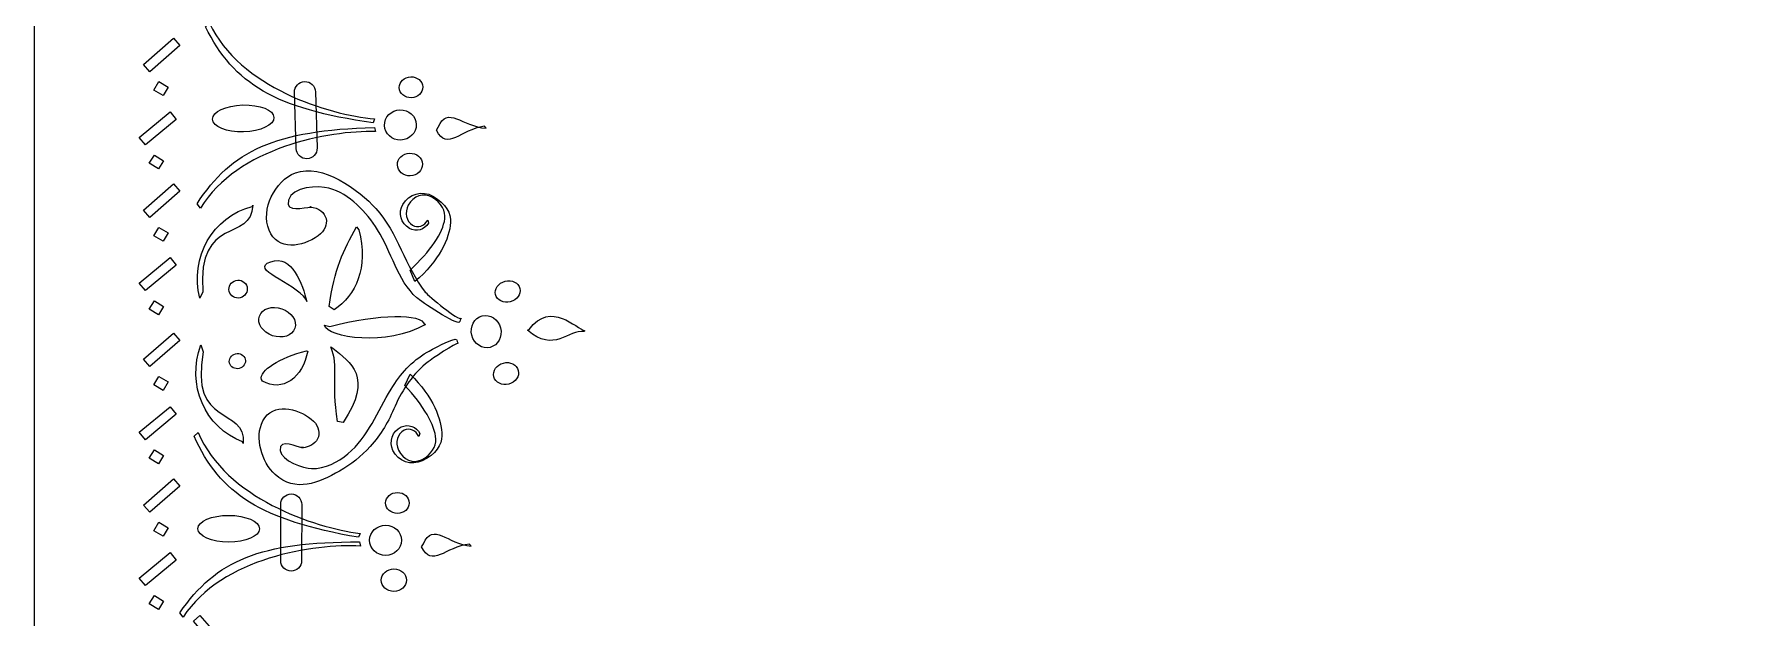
# Model space of a CAD drawing. Header units: centimetres. Extents: x -11.3 to 11.3, y -11.3 to 11.3.
# Drawn here: x -11.27 to -0.06, y -3.88 to -0.05 of the extents above; entities that cross this region are included whole.
import ezdxf

# ---------------------------------------------------------------- set-up
doc = ezdxf.new("R2010")
doc.units = ezdxf.units.CM
doc.header["$MEASUREMENT"] = 0
doc.layers.add('Camada 1', color=7, linetype='Continuous')

msp = doc.modelspace()

# ---------------------------------------------------------------- linework, layer by layer
at = {"layer": 'Camada 1'}
for points, knots in [([(11.26657, -11.26657), (11.26657, -11.26657), (-11.26657, -11.26657), (-11.26657, -11.26657), (-11.26657, -11.26657), (-11.26657, -11.26657), (-11.26657, 11.26657), (-11.26657, 11.26657), (-11.26657, 11.26657), (-11.26657, 11.26657), (11.26657, 11.26657), (11.26657, 11.26657), (11.26657, 11.26657), (11.26657, 11.26657), (11.26657, -11.26657), (11.26657, -11.26657)], [0, 0, 0, 0, 0.2, 0.2, 0.2, 0.2, 0.4, 0.4, 0.4, 0.4, 0.6, 0.6, 0.6, 0.6, 1, 1, 1, 1]), ([(-10.1418, -0.00108), (-9.95686, -0.37787), (-9.68688, -0.539), (-9.0424, -0.6315), (-9.0424, -0.6315), (-9.0424, -0.6315), (-9.03306, -0.60504), (-9.03306, -0.60504), (-9.03306, -0.60504), (-9.33506, -0.57837), (-9.921, -0.39978), (-10.11616, 0.023), (-10.11616, 0.023), (-10.11616, 0.023), (-10.1418, -0.00108), (-10.1418, -0.00108)], [0, 0, 0, 0, 0.2, 0.2, 0.2, 0.2, 0.4, 0.4, 0.4, 0.4, 0.6, 0.6, 0.6, 0.6, 1, 1, 1, 1]), ([(-10.50838, -0.29559), (-10.50838, -0.29559), (-10.31082, -0.12377), (-10.31082, -0.12377), (-10.31082, -0.12377), (-10.31082, -0.12377), (-10.35262, -0.0758), (-10.35262, -0.0758), (-10.35262, -0.0758), (-10.35262, -0.0758), (-10.55016, -0.24749), (-10.55016, -0.24749), (-10.55016, -0.24749), (-10.55016, -0.24749), (-10.50838, -0.29559), (-10.50838, -0.29559)], [0, 0, 0, 0, 0.2, 0.2, 0.2, 0.2, 0.4, 0.4, 0.4, 0.4, 0.6, 0.6, 0.6, 0.6, 1, 1, 1, 1]), ([(-8.71744, -0.39584), (-8.7186, -0.35787), (-8.75398, -0.32813), (-8.79655, -0.32935), (-8.79655, -0.32935), (-8.83907, -0.33062), (-8.87259, -0.36234), (-8.87151, -0.40036), (-8.87151, -0.40036), (-8.8704, -0.43841), (-8.83502, -0.46817), (-8.79248, -0.4669), (-8.79248, -0.4669), (-8.74996, -0.46567), (-8.71633, -0.43384), (-8.71744, -0.39584)], [0, 0, 0, 0, 0.2, 0.2, 0.2, 0.2, 0.4, 0.4, 0.4, 0.4, 0.6, 0.6, 0.6, 0.6, 1, 1, 1, 1]), ([(-10.41979, -0.45172), (-10.41979, -0.45172), (-10.38762, -0.39679), (-10.38762, -0.39679), (-10.38762, -0.39679), (-10.38762, -0.39679), (-10.44861, -0.36102), (-10.44861, -0.36102), (-10.44861, -0.36102), (-10.44861, -0.36102), (-10.48078, -0.41595), (-10.48078, -0.41595), (-10.48078, -0.41595), (-10.48078, -0.41595), (-10.41979, -0.45172), (-10.41979, -0.45172)], [0, 0, 0, 0, 0.2, 0.2, 0.2, 0.2, 0.4, 0.4, 0.4, 0.4, 0.6, 0.6, 0.6, 0.6, 1, 1, 1, 1]), ([(-9.47724, -0.86691), (-9.43927, -0.86585), (-9.4094, -0.83418), (-9.41051, -0.79616), (-9.41051, -0.79616), (-9.41051, -0.79616), (-9.42133, -0.42757), (-9.42133, -0.42757), (-9.42133, -0.42757), (-9.42244, -0.38958), (-9.45422, -0.35968), (-9.49213, -0.36087), (-9.49213, -0.36087), (-9.49213, -0.36087), (-9.49213, -0.36087), (-9.49213, -0.36087), (-9.49213, -0.36087), (-9.53012, -0.36193), (-9.55994, -0.3936), (-9.55883, -0.43162), (-9.55883, -0.43162), (-9.55883, -0.43162), (-9.54809, -0.80021), (-9.54809, -0.80021), (-9.54809, -0.80021), (-9.54691, -0.83817), (-9.51521, -0.86805), (-9.47724, -0.86691), (-9.47724, -0.86691), (-9.47724, -0.86691), (-9.47724, -0.86691), (-9.47724, -0.86691)], [0, 0, 0, 0, 0.11111111, 0.11111111, 0.11111111, 0.11111111, 0.22222222, 0.22222222, 0.22222222, 0.22222222, 0.33333333, 0.33333333, 0.33333333, 0.33333333, 0.44444444, 0.44444444, 0.44444444, 0.44444444, 0.55555556, 0.55555556, 0.55555556, 0.55555556, 0.66666667, 0.66666667, 0.66666667, 0.66666667, 0.77777778, 0.77777778, 0.77777778, 0.77777778, 1, 1, 1, 1]), ([(-10.53616, -0.77555), (-10.53616, -0.77555), (-10.33468, -0.60852), (-10.33468, -0.60852), (-10.33468, -0.60852), (-10.33468, -0.60852), (-10.37537, -0.55947), (-10.37537, -0.55947), (-10.37537, -0.55947), (-10.37537, -0.55947), (-10.5768, -0.72653), (-10.5768, -0.72653), (-10.5768, -0.72653), (-10.5768, -0.72653), (-10.53616, -0.77555), (-10.53616, -0.77555)], [0, 0, 0, 0, 0.2, 0.2, 0.2, 0.2, 0.4, 0.4, 0.4, 0.4, 0.6, 0.6, 0.6, 0.6, 1, 1, 1, 1]), ([(-9.69349, -0.59619), (-9.69492, -0.54751), (-9.78639, -0.51073), (-9.89785, -0.51412), (-9.89785, -0.51412), (-10.00921, -0.51732), (-10.09843, -0.55939), (-10.09695, -0.60797), (-10.09695, -0.60797), (-10.09549, -0.6566), (-10.00408, -0.69338), (-9.89264, -0.6901), (-9.89264, -0.6901), (-9.78125, -0.68683), (-9.69206, -0.64471), (-9.69349, -0.59619)], [0, 0, 0, 0, 0.2, 0.2, 0.2, 0.2, 0.4, 0.4, 0.4, 0.4, 0.6, 0.6, 0.6, 0.6, 1, 1, 1, 1]), ([(-8.75975, -0.64209), (-8.76142, -0.58743), (-8.80952, -0.54449), (-8.86725, -0.54618), (-8.86725, -0.54618), (-8.92496, -0.54787), (-8.97041, -0.59359), (-8.96882, -0.64823), (-8.96882, -0.64823), (-8.96723, -0.70287), (-8.91916, -0.74591), (-8.8614, -0.74425), (-8.8614, -0.74425), (-8.80369, -0.74258), (-8.75813, -0.69683), (-8.75975, -0.64209)], [0, 0, 0, 0, 0.2, 0.2, 0.2, 0.2, 0.4, 0.4, 0.4, 0.4, 0.6, 0.6, 0.6, 0.6, 1, 1, 1, 1]), ([(-8.62653, -0.67982), (-8.55631, -0.82092), (-8.47249, -0.6753), (-8.31342, -0.6541), (-8.31342, -0.6541), (-8.31342, -0.6541), (-8.30207, -0.66717), (-8.30207, -0.66717), (-8.30207, -0.66717), (-8.46206, -0.65542), (-8.55432, -0.51498), (-8.61608, -0.65992), (-8.61608, -0.65992), (-8.61608, -0.65992), (-8.62653, -0.67982), (-8.62653, -0.67982)], [0, 0, 0, 0, 0.2, 0.2, 0.2, 0.2, 0.4, 0.4, 0.4, 0.4, 0.6, 0.6, 0.6, 0.6, 1, 1, 1, 1]), ([(-10.17521, -1.19033), (-9.9337, -0.79224), (-9.33129, -0.68095), (-9.02819, -0.68857), (-9.02819, -0.68857), (-9.02819, -0.68857), (-9.03451, -0.66124), (-9.03451, -0.66124), (-9.03451, -0.66124), (-9.68523, -0.6804), (-9.97164, -0.80986), (-10.19809, -1.16342), (-10.19809, -1.16342), (-10.19809, -1.16342), (-10.17521, -1.19033), (-10.17521, -1.19033)], [0, 0, 0, 0, 0.2, 0.2, 0.2, 0.2, 0.4, 0.4, 0.4, 0.4, 0.6, 0.6, 0.6, 0.6, 1, 1, 1, 1]), ([(-10.4512, -0.93379), (-10.4512, -0.93379), (-10.41778, -0.87952), (-10.41778, -0.87952), (-10.41778, -0.87952), (-10.41778, -0.87952), (-10.478, -0.84235), (-10.478, -0.84235), (-10.478, -0.84235), (-10.478, -0.84235), (-10.51139, -0.89656), (-10.51139, -0.89656), (-10.51139, -0.89656), (-10.51139, -0.89656), (-10.4512, -0.93379), (-10.4512, -0.93379)], [0, 0, 0, 0, 0.2, 0.2, 0.2, 0.2, 0.4, 0.4, 0.4, 0.4, 0.6, 0.6, 0.6, 0.6, 1, 1, 1, 1]), ([(-8.46619, -1.9123), (-8.47667, -1.93741), (-8.68217, -1.76556), (-8.70106, -1.74141), (-8.70106, -1.74141), (-8.8346, -1.57123), (-8.88016, -1.35393), (-9.02425, -1.1938), (-9.02425, -1.1938), (-9.13358, -1.07236), (-9.38025, -0.89344), (-9.55231, -0.95927), (-9.55231, -0.95927), (-9.68995, -1.01195), (-9.77975, -1.19914), (-9.72561, -1.335), (-9.72561, -1.335), (-9.67015, -1.47401), (-9.5073, -1.44655), (-9.40422, -1.37294), (-9.40422, -1.37294), (-9.31603, -1.31), (-9.33553, -1.1966), (-9.45822, -1.18239), (-9.45822, -1.18239), (-9.45534, -1.1826), (-9.44086, -1.1848), (-9.45282, -1.18453), (-9.45282, -1.18453), (-9.4938, -1.18363), (-9.62094, -1.22692), (-9.59834, -1.1387), (-9.59834, -1.1387), (-9.575, -1.04752), (-9.40096, -1.04207), (-9.33254, -1.05993), (-9.33254, -1.05993), (-9.19456, -1.0962), (-9.0878, -1.21762), (-9.01427, -1.33306), (-9.01427, -1.33306), (-8.92103, -1.47935), (-8.88663, -1.65956), (-8.75612, -1.77989), (-8.75612, -1.77989), (-8.73805, -1.79648), (-8.4886, -1.9661), (-8.4768, -1.93769), (-8.4768, -1.93769), (-8.4768, -1.93768), (-8.46624, -1.91241), (-8.46619, -1.9123)], [0, 0, 0, 0, 0.07142857, 0.07142857, 0.07142857, 0.07142857, 0.14285714, 0.14285714, 0.14285714, 0.14285714, 0.21428571, 0.21428571, 0.21428571, 0.21428571, 0.28571429, 0.28571429, 0.28571429, 0.28571429, 0.35714286, 0.35714286, 0.35714286, 0.35714286, 0.42857143, 0.42857143, 0.42857143, 0.42857143, 0.5, 0.5, 0.5, 0.5, 0.57142857, 0.57142857, 0.57142857, 0.57142857, 0.64285714, 0.64285714, 0.64285714, 0.64285714, 0.71428571, 0.71428571, 0.71428571, 0.71428571, 0.78571429, 0.78571429, 0.78571429, 0.78571429, 0.85714286, 0.85714286, 0.85714286, 0.85714286, 1, 1, 1, 1]), ([(-8.71908, -0.90247), (-8.72032, -0.86146), (-8.75821, -0.82926), (-8.80383, -0.83066), (-8.80383, -0.83066), (-8.84939, -0.83198), (-8.8854, -0.86633), (-8.88413, -0.90736), (-8.88413, -0.90736), (-8.88299, -0.94832), (-8.84502, -0.98052), (-8.79944, -0.97917), (-8.79944, -0.97917), (-8.75387, -0.97785), (-8.71791, -0.94345), (-8.71908, -0.90247)], [0, 0, 0, 0, 0.2, 0.2, 0.2, 0.2, 0.4, 0.4, 0.4, 0.4, 0.6, 0.6, 0.6, 0.6, 1, 1, 1, 1]), ([(-10.50838, -1.25185), (-10.50838, -1.25185), (-10.31082, -1.08006), (-10.31082, -1.08006), (-10.31082, -1.08006), (-10.31082, -1.08006), (-10.35262, -1.03209), (-10.35262, -1.03209), (-10.35262, -1.03209), (-10.35262, -1.03209), (-10.55016, -1.20383), (-10.55016, -1.20383), (-10.55016, -1.20383), (-10.55016, -1.20383), (-10.50838, -1.25185), (-10.50838, -1.25185)], [0, 0, 0, 0, 0.2, 0.2, 0.2, 0.2, 0.4, 0.4, 0.4, 0.4, 0.6, 0.6, 0.6, 0.6, 1, 1, 1, 1]), ([(-8.68521, -1.26987), (-8.70643, -1.30837), (-8.75077, -1.3235), (-8.78435, -1.30363), (-8.78435, -1.30363), (-8.82629, -1.27873), (-8.83883, -1.21952), (-8.81237, -1.17139), (-8.81237, -1.17139), (-8.7793, -1.1112), (-8.70995, -1.08749), (-8.65748, -1.11858), (-8.65748, -1.11858), (-8.59189, -1.15739), (-8.56789, -1.2114), (-8.57321, -1.26063), (-8.57321, -1.26063), (-8.58318, -1.35318), (-8.6697, -1.47373), (-8.79991, -1.59779), (-8.79991, -1.59779), (-8.79991, -1.59779), (-8.76935, -1.6733), (-8.76935, -1.6733), (-8.76935, -1.6733), (-8.60795, -1.53384), (-8.543, -1.39297), (-8.53514, -1.28434), (-8.53514, -1.28434), (-8.53093, -1.22645), (-8.56483, -1.16141), (-8.65145, -1.11207), (-8.65145, -1.11207), (-8.7208, -1.07259), (-8.80904, -1.09683), (-8.84851, -1.1661), (-8.84851, -1.1661), (-8.88005, -1.22158), (-8.86073, -1.29215), (-8.80525, -1.32371), (-8.80525, -1.32371), (-8.76091, -1.34903), (-8.70444, -1.33347), (-8.67918, -1.2891), (-8.67918, -1.2891), (-8.67918, -1.2891), (-8.68521, -1.26987), (-8.68521, -1.26987)], [0, 0, 0, 0, 0.07692308, 0.07692308, 0.07692308, 0.07692308, 0.15384615, 0.15384615, 0.15384615, 0.15384615, 0.23076923, 0.23076923, 0.23076923, 0.23076923, 0.30769231, 0.30769231, 0.30769231, 0.30769231, 0.38461538, 0.38461538, 0.38461538, 0.38461538, 0.46153846, 0.46153846, 0.46153846, 0.46153846, 0.53846154, 0.53846154, 0.53846154, 0.53846154, 0.61538462, 0.61538462, 0.61538462, 0.61538462, 0.69230769, 0.69230769, 0.69230769, 0.69230769, 0.76923077, 0.76923077, 0.76923077, 0.76923077, 0.84615385, 0.84615385, 0.84615385, 0.84615385, 1, 1, 1, 1]), ([(-9.83753, -1.18033), (-10.095, -1.24587), (-10.2483, -1.51508), (-10.18032, -1.78242), (-10.18032, -1.78242), (-10.18032, -1.78242), (-10.1609, -1.73958), (-10.1609, -1.73958), (-10.1609, -1.73958), (-10.19596, -1.22986), (-9.84099, -1.4197), (-9.83226, -1.17136), (-9.83226, -1.17136), (-9.83226, -1.17136), (-9.83753, -1.18033), (-9.83753, -1.18033)], [0, 0, 0, 0, 0.2, 0.2, 0.2, 0.2, 0.4, 0.4, 0.4, 0.4, 0.6, 0.6, 0.6, 0.6, 1, 1, 1, 1]), ([(-10.41979, -1.40798), (-10.41979, -1.40798), (-10.38762, -1.353), (-10.38762, -1.353), (-10.38762, -1.353), (-10.38762, -1.353), (-10.44861, -1.31725), (-10.44861, -1.31725), (-10.44861, -1.31725), (-10.44861, -1.31725), (-10.48078, -1.37215), (-10.48078, -1.37215), (-10.48078, -1.37215), (-10.48078, -1.37215), (-10.41979, -1.40798), (-10.41979, -1.40798)], [0, 0, 0, 0, 0.2, 0.2, 0.2, 0.2, 0.4, 0.4, 0.4, 0.4, 0.6, 0.6, 0.6, 0.6, 1, 1, 1, 1]), ([(-9.29809, -1.85703), (-9.15699, -1.76435), (-9.07232, -1.58372), (-9.13609, -1.3331), (-9.13609, -1.3331), (-9.13609, -1.3331), (-9.15215, -1.3145), (-9.15215, -1.3145), (-9.15215, -1.3145), (-9.2383, -1.46701), (-9.29786, -1.59006), (-9.33156, -1.83718), (-9.33156, -1.83718), (-9.33156, -1.83718), (-9.29809, -1.85703), (-9.29809, -1.85703)], [0, 0, 0, 0, 0.2, 0.2, 0.2, 0.2, 0.4, 0.4, 0.4, 0.4, 0.6, 0.6, 0.6, 0.6, 1, 1, 1, 1]), ([(-10.53616, -1.73178), (-10.53616, -1.73178), (-10.33468, -1.56472), (-10.33468, -1.56472), (-10.33468, -1.56472), (-10.33468, -1.56472), (-10.37537, -1.51569), (-10.37537, -1.51569), (-10.37537, -1.51569), (-10.37537, -1.51569), (-10.5768, -1.6828), (-10.5768, -1.6828), (-10.5768, -1.6828), (-10.5768, -1.6828), (-10.53616, -1.73178), (-10.53616, -1.73178)], [0, 0, 0, 0, 0.2, 0.2, 0.2, 0.2, 0.4, 0.4, 0.4, 0.4, 0.6, 0.6, 0.6, 0.6, 1, 1, 1, 1]), ([(-9.71502, -1.54286), (-9.85917, -1.59488), (-9.56847, -1.67219), (-9.48168, -1.79022), (-9.48168, -1.79022), (-9.48168, -1.79022), (-9.47806, -1.80443), (-9.47806, -1.80443), (-9.47806, -1.80443), (-9.50661, -1.69225), (-9.57281, -1.49151), (-9.71502, -1.54286)], [0, 0, 0, 0, 0.25, 0.25, 0.25, 0.25, 0.5, 0.5, 0.5, 0.5, 1, 1, 1, 1]), ([(-9.87002, -1.7073), (-9.87804, -1.67587), (-9.91079, -1.65708), (-9.94318, -1.66531), (-9.94318, -1.66531), (-9.97562, -1.67354), (-9.99538, -1.70569), (-9.98739, -1.73714), (-9.98739, -1.73714), (-9.97943, -1.76852), (-9.94667, -1.78736), (-9.91423, -1.77905), (-9.91423, -1.77905), (-9.88182, -1.77086), (-9.86203, -1.73866), (-9.87002, -1.7073)], [0, 0, 0, 0, 0.2, 0.2, 0.2, 0.2, 0.4, 0.4, 0.4, 0.4, 0.6, 0.6, 0.6, 0.6, 1, 1, 1, 1]), ([(-8.08035, -1.71757), (-8.08985, -1.68029), (-8.13337, -1.65915), (-8.17758, -1.67039), (-8.17758, -1.67039), (-8.22174, -1.68166), (-8.24986, -1.72098), (-8.24034, -1.75831), (-8.24034, -1.75831), (-8.23089, -1.79564), (-8.18737, -1.81678), (-8.14316, -1.80546), (-8.14316, -1.80546), (-8.099, -1.7943), (-8.07088, -1.7549), (-8.08035, -1.71757)], [0, 0, 0, 0, 0.2, 0.2, 0.2, 0.2, 0.4, 0.4, 0.4, 0.4, 0.6, 0.6, 0.6, 0.6, 1, 1, 1, 1]), ([(-10.4512, -1.89), (-10.4512, -1.89), (-10.41778, -1.83579), (-10.41778, -1.83579), (-10.41778, -1.83579), (-10.41778, -1.83579), (-10.478, -1.79862), (-10.478, -1.79862), (-10.478, -1.79862), (-10.478, -1.79862), (-10.51139, -1.85283), (-10.51139, -1.85283), (-10.51139, -1.85283), (-10.51139, -1.85283), (-10.4512, -1.89), (-10.4512, -1.89)], [0, 0, 0, 0, 0.2, 0.2, 0.2, 0.2, 0.4, 0.4, 0.4, 0.4, 0.6, 0.6, 0.6, 0.6, 1, 1, 1, 1]), ([(-9.55649, -1.97882), (-9.53982, -1.92987), (-9.57837, -1.87246), (-9.64264, -1.85055), (-9.64264, -1.85055), (-9.70683, -1.82859), (-9.77247, -1.8505), (-9.78919, -1.89947), (-9.78919, -1.89947), (-9.80586, -1.94837), (-9.76726, -2.00578), (-9.70304, -2.02769), (-9.70304, -2.02769), (-9.63882, -2.04962), (-9.57323, -2.02774), (-9.55649, -1.97882)], [0, 0, 0, 0, 0.2, 0.2, 0.2, 0.2, 0.4, 0.4, 0.4, 0.4, 0.6, 0.6, 0.6, 0.6, 1, 1, 1, 1]), ([(-9.36302, -1.95879), (-9.34127, -2.04425), (-8.9527, -2.09852), (-8.69963, -1.95464), (-8.69963, -1.95464), (-8.69963, -1.95464), (-8.70495, -1.95607), (-8.70495, -1.95607), (-8.70495, -1.95607), (-8.72448, -1.87942), (-9.00263, -1.88408), (-9.32699, -1.96665), (-9.32699, -1.96665), (-9.32699, -1.96665), (-9.36302, -1.95879), (-9.36302, -1.95879)], [0, 0, 0, 0, 0.2, 0.2, 0.2, 0.2, 0.4, 0.4, 0.4, 0.4, 0.6, 0.6, 0.6, 0.6, 1, 1, 1, 1]), ([(-8.20743, -1.97715), (-8.2219, -1.92016), (-8.27585, -1.8847), (-8.32789, -1.89801), (-8.32789, -1.89801), (-8.37988, -1.91124), (-8.41036, -1.96807), (-8.39586, -2.02504), (-8.39586, -2.02504), (-8.38136, -2.08203), (-8.32744, -2.11749), (-8.27542, -2.10426), (-8.27542, -2.10426), (-8.22341, -2.091), (-8.19296, -2.03404), (-8.20743, -1.97715)], [0, 0, 0, 0, 0.2, 0.2, 0.2, 0.2, 0.4, 0.4, 0.4, 0.4, 0.6, 0.6, 0.6, 0.6, 1, 1, 1, 1]), ([(-8.02942, -1.99237), (-7.85786, -2.14559), (-7.75886, -1.98411), (-7.66001, -2.00065), (-7.66001, -2.00065), (-7.66001, -2.00065), (-7.65382, -1.99525), (-7.65382, -1.99525), (-7.65382, -1.99525), (-7.70994, -1.98308), (-7.87536, -1.79419), (-8.01961, -1.98612), (-8.01961, -1.98612), (-8.01961, -1.98612), (-8.02942, -1.99237), (-8.02942, -1.99237)], [0, 0, 0, 0, 0.2, 0.2, 0.2, 0.2, 0.4, 0.4, 0.4, 0.4, 0.6, 0.6, 0.6, 0.6, 1, 1, 1, 1]), ([(-10.50838, -2.23031), (-10.50838, -2.23031), (-10.31082, -2.05849), (-10.31082, -2.05849), (-10.31082, -2.05849), (-10.31082, -2.05849), (-10.35262, -2.01052), (-10.35262, -2.01052), (-10.35262, -2.01052), (-10.35262, -2.01052), (-10.55016, -2.18229), (-10.55016, -2.18229), (-10.55016, -2.18229), (-10.55016, -2.18229), (-10.50838, -2.23031), (-10.50838, -2.23031)], [0, 0, 0, 0, 0.2, 0.2, 0.2, 0.2, 0.4, 0.4, 0.4, 0.4, 0.6, 0.6, 0.6, 0.6, 1, 1, 1, 1]), ([(-9.89465, -2.73444), (-9.87563, -2.48679), (-10.24959, -2.63572), (-10.15783, -2.13307), (-10.15783, -2.13307), (-10.15783, -2.13307), (-10.17233, -2.08841), (-10.17233, -2.08841), (-10.17233, -2.08841), (-10.26975, -2.34641), (-10.14749, -2.63115), (-9.89894, -2.72502), (-9.89894, -2.72502), (-9.89894, -2.72502), (-9.89465, -2.73444), (-9.89465, -2.73444)], [0, 0, 0, 0, 0.2, 0.2, 0.2, 0.2, 0.4, 0.4, 0.4, 0.4, 0.6, 0.6, 0.6, 0.6, 1, 1, 1, 1]), ([(-8.49625, -2.05359), (-8.50363, -2.0334), (-8.6732, -2.12804), (-8.68834, -2.13654), (-8.68834, -2.13654), (-8.79285, -2.19491), (-8.86267, -2.2782), (-8.92512, -2.37924), (-8.92512, -2.37924), (-9.01362, -2.52264), (-9.07614, -2.69195), (-9.20841, -2.80289), (-9.20841, -2.80289), (-9.27363, -2.85766), (-9.35912, -2.90182), (-9.44627, -2.90005), (-9.44627, -2.90005), (-9.49718, -2.89904), (-9.64659, -2.84742), (-9.65243, -2.78191), (-9.65243, -2.78191), (-9.66055, -2.69007), (-9.539, -2.76797), (-9.49939, -2.76119), (-9.49939, -2.76119), (-9.49944, -2.76119), (-9.51151, -2.76328), (-9.51151, -2.76328), (-9.51151, -2.76328), (-9.38813, -2.75473), (-9.36332, -2.64226), (-9.44862, -2.57527), (-9.44862, -2.57527), (-9.54183, -2.50206), (-9.70027, -2.46269), (-9.7662, -2.58704), (-9.7662, -2.58704), (-9.82335, -2.69486), (-9.77398, -2.85863), (-9.686, -2.93827), (-9.686, -2.93827), (-9.55122, -3.06038), (-9.4002, -2.99309), (-9.26417, -2.91644), (-9.26417, -2.91644), (-9.18826, -2.87371), (-9.12108, -2.81886), (-9.0619, -2.7551), (-9.0619, -2.7551), (-8.98898, -2.67644), (-8.94165, -2.58788), (-8.89913, -2.49028), (-8.89913, -2.49028), (-8.85156, -2.38101), (-8.77642, -2.27192), (-8.68185, -2.19852), (-8.68185, -2.19852), (-8.66793, -2.18772), (-8.49169, -2.06715), (-8.48688, -2.07943), (-8.48688, -2.07943), (-8.48693, -2.07939), (-8.49625, -2.05359), (-8.49625, -2.05359)], [0, 0, 0, 0, 0.05882353, 0.05882353, 0.05882353, 0.05882353, 0.11764706, 0.11764706, 0.11764706, 0.11764706, 0.17647059, 0.17647059, 0.17647059, 0.17647059, 0.23529412, 0.23529412, 0.23529412, 0.23529412, 0.29411765, 0.29411765, 0.29411765, 0.29411765, 0.35294118, 0.35294118, 0.35294118, 0.35294118, 0.41176471, 0.41176471, 0.41176471, 0.41176471, 0.47058824, 0.47058824, 0.47058824, 0.47058824, 0.52941176, 0.52941176, 0.52941176, 0.52941176, 0.58823529, 0.58823529, 0.58823529, 0.58823529, 0.64705882, 0.64705882, 0.64705882, 0.64705882, 0.70588235, 0.70588235, 0.70588235, 0.70588235, 0.76470588, 0.76470588, 0.76470588, 0.76470588, 0.82352941, 0.82352941, 0.82352941, 0.82352941, 0.88235294, 0.88235294, 0.88235294, 0.88235294, 1, 1, 1, 1]), ([(-9.47941, -2.12654), (-9.65827, -2.1721), (-9.79085, -2.25664), (-9.77588, -2.31558), (-9.77588, -2.31558), (-9.77588, -2.31558), (-9.76958, -2.32532), (-9.76958, -2.32532), (-9.76958, -2.32532), (-9.63668, -2.40131), (-9.50624, -2.30378), (-9.47142, -2.12834), (-9.47142, -2.12834), (-9.47142, -2.12834), (-9.47941, -2.12654), (-9.47941, -2.12654)], [0, 0, 0, 0, 0.2, 0.2, 0.2, 0.2, 0.4, 0.4, 0.4, 0.4, 0.6, 0.6, 0.6, 0.6, 1, 1, 1, 1]), ([(-9.24028, -2.59768), (-9.03864, -2.29648), (-9.19255, -2.20504), (-9.30772, -2.10939), (-9.30772, -2.10939), (-9.30772, -2.10939), (-9.32106, -2.10143), (-9.32106, -2.10143), (-9.32106, -2.10143), (-9.26449, -2.23467), (-9.32016, -2.32836), (-9.27629, -2.58977), (-9.27629, -2.58977), (-9.27629, -2.58977), (-9.24028, -2.59768), (-9.24028, -2.59768)], [0, 0, 0, 0, 0.2, 0.2, 0.2, 0.2, 0.4, 0.4, 0.4, 0.4, 0.6, 0.6, 0.6, 0.6, 1, 1, 1, 1]), ([(-9.88187, -2.18165), (-9.88864, -2.15511), (-9.91717, -2.13948), (-9.94563, -2.14678), (-9.94563, -2.14678), (-9.9741, -2.15395), (-9.99167, -2.18136), (-9.98492, -2.20787), (-9.98492, -2.20787), (-9.9782, -2.23435), (-9.94968, -2.24999), (-9.92121, -2.24274), (-9.92121, -2.24274), (-9.89272, -2.23554), (-9.87512, -2.20819), (-9.88187, -2.18165)], [0, 0, 0, 0, 0.2, 0.2, 0.2, 0.2, 0.4, 0.4, 0.4, 0.4, 0.6, 0.6, 0.6, 0.6, 1, 1, 1, 1]), ([(-8.09101, -2.25602), (-8.10077, -2.21779), (-8.14446, -2.19583), (-8.18864, -2.20702), (-8.18864, -2.20702), (-8.23285, -2.21829), (-8.26079, -2.25846), (-8.25106, -2.29674), (-8.25106, -2.29674), (-8.2413, -2.33503), (-8.19759, -2.35693), (-8.15335, -2.34579), (-8.15335, -2.34579), (-8.10921, -2.33447), (-8.08125, -2.29433), (-8.09101, -2.25602)], [0, 0, 0, 0, 0.2, 0.2, 0.2, 0.2, 0.4, 0.4, 0.4, 0.4, 0.6, 0.6, 0.6, 0.6, 1, 1, 1, 1]), ([(-10.41979, -2.38644), (-10.41979, -2.38644), (-10.38762, -2.33154), (-10.38762, -2.33154), (-10.38762, -2.33154), (-10.38762, -2.33154), (-10.44861, -2.29577), (-10.44861, -2.29577), (-10.44861, -2.29577), (-10.44861, -2.29577), (-10.48078, -2.35067), (-10.48078, -2.35067), (-10.48078, -2.35067), (-10.48078, -2.35067), (-10.41979, -2.38644), (-10.41979, -2.38644)], [0, 0, 0, 0, 0.2, 0.2, 0.2, 0.2, 0.4, 0.4, 0.4, 0.4, 0.6, 0.6, 0.6, 0.6, 1, 1, 1, 1]), ([(-8.73583, -2.67004), (-8.75792, -2.62406), (-8.81314, -2.60463), (-8.85923, -2.62678), (-8.85923, -2.62678), (-8.91667, -2.65446), (-8.94085, -2.72351), (-8.91323, -2.78103), (-8.91323, -2.78103), (-8.87865, -2.85289), (-8.79232, -2.88313), (-8.72045, -2.84863), (-8.72045, -2.84863), (-8.63057, -2.80537), (-8.59226, -2.74282), (-8.59242, -2.68483), (-8.59242, -2.68483), (-8.59279, -2.57582), (-8.64785, -2.43083), (-8.79917, -2.28055), (-8.79917, -2.28055), (-8.79917, -2.28055), (-8.83497, -2.35381), (-8.83497, -2.35381), (-8.83497, -2.35381), (-8.71363, -2.4866), (-8.63563, -2.61281), (-8.63211, -2.70584), (-8.63211, -2.70584), (-8.6302, -2.75534), (-8.65793, -2.80757), (-8.72598, -2.84176), (-8.72598, -2.84176), (-8.78046, -2.86909), (-8.84798, -2.84073), (-8.87682, -2.77837), (-8.87682, -2.77837), (-8.89989, -2.72844), (-8.88336, -2.67023), (-8.83975, -2.64838), (-8.83975, -2.64838), (-8.8049, -2.63086), (-8.76164, -2.64899), (-8.74323, -2.68889), (-8.74323, -2.68889), (-8.74323, -2.68889), (-8.73583, -2.67004), (-8.73583, -2.67004)], [0, 0, 0, 0, 0.07692308, 0.07692308, 0.07692308, 0.07692308, 0.15384615, 0.15384615, 0.15384615, 0.15384615, 0.23076923, 0.23076923, 0.23076923, 0.23076923, 0.30769231, 0.30769231, 0.30769231, 0.30769231, 0.38461538, 0.38461538, 0.38461538, 0.38461538, 0.46153846, 0.46153846, 0.46153846, 0.46153846, 0.53846154, 0.53846154, 0.53846154, 0.53846154, 0.61538462, 0.61538462, 0.61538462, 0.61538462, 0.69230769, 0.69230769, 0.69230769, 0.69230769, 0.76923077, 0.76923077, 0.76923077, 0.76923077, 0.84615385, 0.84615385, 0.84615385, 0.84615385, 1, 1, 1, 1]), ([(-10.53616, -2.71029), (-10.53616, -2.71029), (-10.33468, -2.54323), (-10.33468, -2.54323), (-10.33468, -2.54323), (-10.33468, -2.54323), (-10.37537, -2.49423), (-10.37537, -2.49423), (-10.37537, -2.49423), (-10.37537, -2.49423), (-10.5768, -2.66129), (-10.5768, -2.66129), (-10.5768, -2.66129), (-10.5768, -2.66129), (-10.53616, -2.71029), (-10.53616, -2.71029)], [0, 0, 0, 0, 0.2, 0.2, 0.2, 0.2, 0.4, 0.4, 0.4, 0.4, 0.6, 0.6, 0.6, 0.6, 1, 1, 1, 1]), ([(-10.21794, -2.68594), (-10.04488, -3.06842), (-9.78013, -3.23794), (-9.13894, -3.35063), (-9.13894, -3.35063), (-9.13894, -3.35063), (-9.12881, -3.32457), (-9.12881, -3.32457), (-9.12881, -3.32457), (-9.42975, -3.28835), (-10.00985, -3.09142), (-10.19154, -2.66266), (-10.19154, -2.66266), (-10.19154, -2.66266), (-10.21794, -2.68594), (-10.21794, -2.68594)], [0, 0, 0, 0, 0.2, 0.2, 0.2, 0.2, 0.4, 0.4, 0.4, 0.4, 0.6, 0.6, 0.6, 0.6, 1, 1, 1, 1]), ([(-10.4512, -2.86845), (-10.4512, -2.86845), (-10.41778, -2.81424), (-10.41778, -2.81424), (-10.41778, -2.81424), (-10.41778, -2.81424), (-10.478, -2.77712), (-10.478, -2.77712), (-10.478, -2.77712), (-10.478, -2.77712), (-10.51139, -2.83128), (-10.51139, -2.83128), (-10.51139, -2.83128), (-10.51139, -2.83128), (-10.4512, -2.86845), (-10.4512, -2.86845)], [0, 0, 0, 0, 0.2, 0.2, 0.2, 0.2, 0.4, 0.4, 0.4, 0.4, 0.6, 0.6, 0.6, 0.6, 1, 1, 1, 1]), ([(-10.50838, -3.18656), (-10.50838, -3.18656), (-10.31082, -3.01482), (-10.31082, -3.01482), (-10.31082, -3.01482), (-10.31082, -3.01482), (-10.35262, -2.96682), (-10.35262, -2.96682), (-10.35262, -2.96682), (-10.35262, -2.96682), (-10.55016, -3.13853), (-10.55016, -3.13853), (-10.55016, -3.13853), (-10.55016, -3.13853), (-10.50838, -3.18656), (-10.50838, -3.18656)], [0, 0, 0, 0, 0.2, 0.2, 0.2, 0.2, 0.4, 0.4, 0.4, 0.4, 0.6, 0.6, 0.6, 0.6, 1, 1, 1, 1]), ([(-9.58096, -3.57232), (-9.54294, -3.57245), (-9.51209, -3.54165), (-9.51201, -3.50369), (-9.51201, -3.50369), (-9.51201, -3.50369), (-9.51124, -3.13491), (-9.51124, -3.13491), (-9.51124, -3.13491), (-9.51108, -3.09694), (-9.54193, -3.06604), (-9.5799, -3.06596), (-9.5799, -3.06596), (-9.5799, -3.06596), (-9.5799, -3.06596), (-9.5799, -3.06596), (-9.5799, -3.06596), (-9.61792, -3.06585), (-9.64874, -3.09668), (-9.64882, -3.13462), (-9.64882, -3.13462), (-9.64882, -3.13462), (-9.64953, -3.5034), (-9.64953, -3.5034), (-9.64953, -3.5034), (-9.64967, -3.5414), (-9.61895, -3.57227), (-9.58096, -3.57232), (-9.58096, -3.57232), (-9.58096, -3.57232), (-9.58096, -3.57232), (-9.58096, -3.57232)], [0, 0, 0, 0, 0.11111111, 0.11111111, 0.11111111, 0.11111111, 0.22222222, 0.22222222, 0.22222222, 0.22222222, 0.33333333, 0.33333333, 0.33333333, 0.33333333, 0.44444444, 0.44444444, 0.44444444, 0.44444444, 0.55555556, 0.55555556, 0.55555556, 0.55555556, 0.66666667, 0.66666667, 0.66666667, 0.66666667, 0.77777778, 0.77777778, 0.77777778, 0.77777778, 1, 1, 1, 1]), ([(-8.80671, -3.12542), (-8.80668, -3.08743), (-8.84113, -3.05647), (-8.88365, -3.05647), (-8.88365, -3.05647), (-8.92614, -3.05636), (-8.96078, -3.08703), (-8.96083, -3.12516), (-8.96083, -3.12516), (-8.96091, -3.1631), (-8.92646, -3.19398), (-8.88392, -3.19403), (-8.88392, -3.19403), (-8.84142, -3.1941), (-8.80679, -3.16338), (-8.80671, -3.12542)], [0, 0, 0, 0, 0.2, 0.2, 0.2, 0.2, 0.4, 0.4, 0.4, 0.4, 0.6, 0.6, 0.6, 0.6, 1, 1, 1, 1]), ([(-9.7886, -3.29488), (-9.78855, -3.2463), (-9.87877, -3.20656), (-9.99021, -3.20635), (-9.99021, -3.20635), (-10.10168, -3.20609), (-10.19214, -3.24538), (-10.19222, -3.29398), (-10.19222, -3.29398), (-10.19235, -3.34261), (-10.10202, -3.38225), (-9.99061, -3.38251), (-9.99061, -3.38251), (-9.87914, -3.38267), (-9.78871, -3.34349), (-9.7886, -3.29488)], [0, 0, 0, 0, 0.2, 0.2, 0.2, 0.2, 0.4, 0.4, 0.4, 0.4, 0.6, 0.6, 0.6, 0.6, 1, 1, 1, 1]), ([(-10.41979, -3.34267), (-10.41979, -3.34267), (-10.38762, -3.28777), (-10.38762, -3.28777), (-10.38762, -3.28777), (-10.38762, -3.28777), (-10.44861, -3.252), (-10.44861, -3.252), (-10.44861, -3.252), (-10.44861, -3.252), (-10.48078, -3.30695), (-10.48078, -3.30695), (-10.48078, -3.30695), (-10.48078, -3.30695), (-10.41979, -3.34267), (-10.41979, -3.34267)], [0, 0, 0, 0, 0.2, 0.2, 0.2, 0.2, 0.4, 0.4, 0.4, 0.4, 0.6, 0.6, 0.6, 0.6, 1, 1, 1, 1]), ([(-8.85682, -3.37018), (-8.85669, -3.31554), (-8.90341, -3.27107), (-8.96115, -3.27091), (-8.96115, -3.27091), (-9.01894, -3.27086), (-9.06582, -3.31507), (-9.06595, -3.36971), (-9.06595, -3.36971), (-9.06606, -3.42451), (-9.01933, -3.46896), (-8.96157, -3.46906), (-8.96157, -3.46906), (-8.90386, -3.46919), (-8.8569, -3.4249), (-8.85682, -3.37018)], [0, 0, 0, 0, 0.2, 0.2, 0.2, 0.2, 0.4, 0.4, 0.4, 0.4, 0.6, 0.6, 0.6, 0.6, 1, 1, 1, 1]), ([(-8.72485, -3.41207), (-8.65913, -3.55529), (-8.5707, -3.41241), (-8.41105, -3.39625), (-8.41105, -3.39625), (-8.41105, -3.39625), (-8.40007, -3.40966), (-8.40007, -3.40966), (-8.40007, -3.40966), (-8.55964, -3.39289), (-8.64738, -3.24951), (-8.71373, -3.39249), (-8.71373, -3.39249), (-8.71373, -3.39249), (-8.72485, -3.41207), (-8.72485, -3.41207)], [0, 0, 0, 0, 0.2, 0.2, 0.2, 0.2, 0.4, 0.4, 0.4, 0.4, 0.6, 0.6, 0.6, 0.6, 1, 1, 1, 1]), ([(-10.53616, -3.66654), (-10.53616, -3.66654), (-10.33468, -3.49946), (-10.33468, -3.49946), (-10.33468, -3.49946), (-10.33468, -3.49946), (-10.37537, -3.45041), (-10.37537, -3.45041), (-10.37537, -3.45041), (-10.37537, -3.45041), (-10.5768, -3.61757), (-10.5768, -3.61757), (-10.5768, -3.61757), (-10.5768, -3.61757), (-10.53616, -3.66654), (-10.53616, -3.66654)], [0, 0, 0, 0, 0.2, 0.2, 0.2, 0.2, 0.4, 0.4, 0.4, 0.4, 0.6, 0.6, 0.6, 0.6, 1, 1, 1, 1]), ([(-10.28883, -3.87355), (-10.03488, -3.48334), (-9.42923, -3.39103), (-9.12654, -3.4082), (-9.12654, -3.4082), (-9.12654, -3.4082), (-9.1321, -3.38058), (-9.1321, -3.38058), (-9.1321, -3.38058), (-9.78303, -3.37926), (-10.07346, -3.49977), (-10.31085, -3.84601), (-10.31085, -3.84601), (-10.31085, -3.84601), (-10.28883, -3.87355), (-10.28883, -3.87355)], [0, 0, 0, 0, 0.2, 0.2, 0.2, 0.2, 0.4, 0.4, 0.4, 0.4, 0.6, 0.6, 0.6, 0.6, 1, 1, 1, 1]), ([(-8.82428, -3.6317), (-8.82423, -3.59058), (-8.86114, -3.55738), (-8.9067, -3.55719), (-8.9067, -3.55719), (-8.95234, -3.55719), (-8.98936, -3.59029), (-8.98941, -3.63141), (-8.98941, -3.63141), (-8.98949, -3.67237), (-8.95266, -3.70576), (-8.90699, -3.70581), (-8.90699, -3.70581), (-8.86148, -3.70583), (-8.82446, -3.67276), (-8.82428, -3.6317)], [0, 0, 0, 0, 0.2, 0.2, 0.2, 0.2, 0.4, 0.4, 0.4, 0.4, 0.6, 0.6, 0.6, 0.6, 1, 1, 1, 1]), ([(-10.4512, -3.82471), (-10.4512, -3.82471), (-10.41778, -3.7705), (-10.41778, -3.7705), (-10.41778, -3.7705), (-10.41778, -3.7705), (-10.478, -3.73333), (-10.478, -3.73333), (-10.478, -3.73333), (-10.478, -3.73333), (-10.51139, -3.7876), (-10.51139, -3.7876), (-10.51139, -3.7876), (-10.51139, -3.7876), (-10.4512, -3.82471), (-10.4512, -3.82471)], [0, 0, 0, 0, 0.2, 0.2, 0.2, 0.2, 0.4, 0.4, 0.4, 0.4, 0.6, 0.6, 0.6, 0.6, 1, 1, 1, 1]), ([(-10.02755, -4.03789), (-10.02755, -4.03789), (-10.17945, -3.86321), (-10.17945, -3.86321), (-10.17945, -3.86321), (-10.17945, -3.86321), (-10.22189, -3.90015), (-10.22189, -3.90015), (-10.22189, -3.90015), (-10.22189, -3.90015), (-10.07002, -4.0748), (-10.07002, -4.0748), (-10.07002, -4.0748), (-10.07002, -4.0748), (-10.02755, -4.03789), (-10.02755, -4.03789)], [0, 0, 0, 0, 0.2, 0.2, 0.2, 0.2, 0.4, 0.4, 0.4, 0.4, 0.6, 0.6, 0.6, 0.6, 1, 1, 1, 1])]:
    msp.add_open_spline(points, degree=3, knots=knots, dxfattribs=at)

doc.saveas('drawing.dxf')
